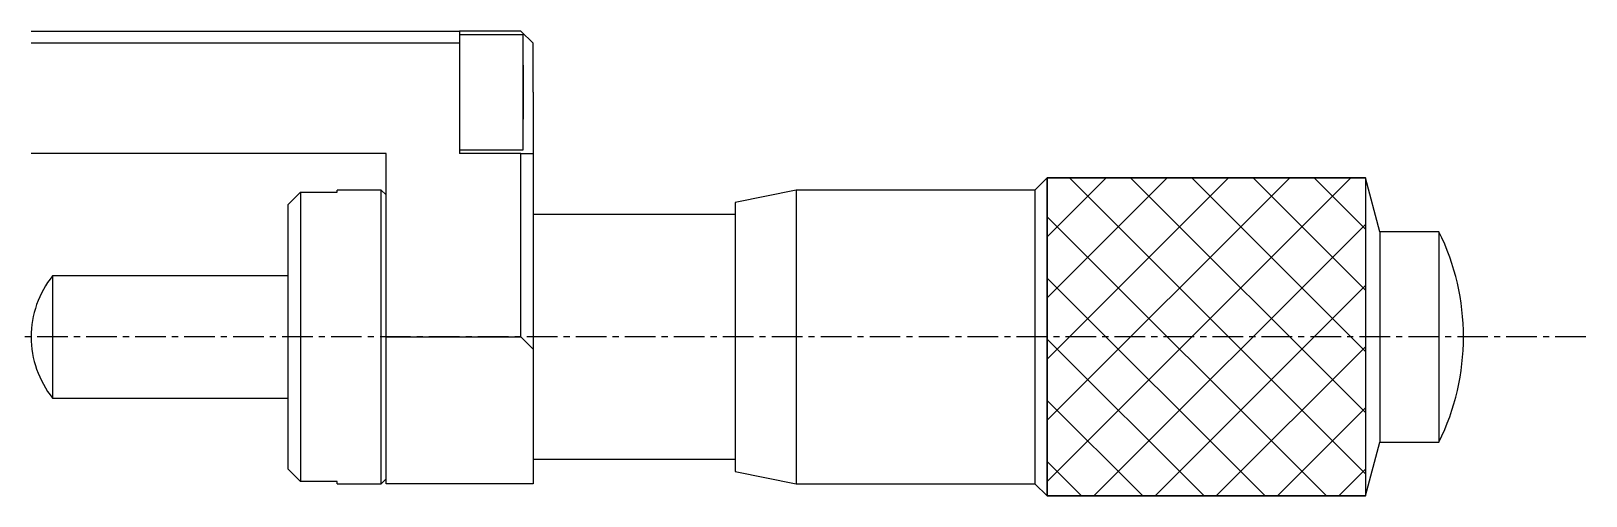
# Model space of a CAD drawing. Extents: x 10 to 365, y 10 to 240.
# Drawn here: x 138.8 to 202.3, y 220.2 to 239.2 of the extents above; entities that cross this region are included whole.
import ezdxf

# ---------------------------------------------------------------- set-up
doc = ezdxf.new("R2010")
doc.units = 0
doc.linetypes.add('CENTER', pattern=[2, 1.25, -0.25, 0.25, -0.25])
doc.layers.get('0').update_dxf_attribs({"linetype": 'CONTINUOUS'})
doc.layers.add('CENTER', color=1, linetype='CENTER')

msp = doc.modelspace()

# ---------------------------------------------------------------- linework, layer by layer
at = {"color": 7, "linetype": 'CONTINUOUS'}
for p, q in [((138.844926, 239.249999), (156.344926, 239.249999)), ((156.344926, 239.249999), (156.344926, 238.749999)), ((158.844926, 239.249999), (156.344926, 239.249999)), ((158.944926, 239.099999), (156.344926, 239.1)), ((159.344926, 238.749999), (158.844926, 239.249999)), ((158.944926, 234.399999), (158.944926, 239.099999)), ((158.944926, 234.399999), (158.944926, 239.099999)), ((156.344926, 238.749999), (138.844926, 238.749999)), ((156.344926, 238.749999), (156.344926, 234.25)), ((159.344926, 236.749999), (159.344926, 238.749999)), ((158.944926, 237.849999), (158.944926, 236.749999)), ((158.944926, 236.749999), (158.944926, 237.849999)), ((158.944926, 235.649999), (158.944926, 236.749999)), ((158.944926, 236.749999), (158.944926, 235.649999)), ((159.344926, 236.749999), (159.344926, 234.249999)), ((156.344926, 234.399999), (158.944926, 234.399999)), ((153.344926, 234.25), (138.844926, 234.25)), ((153.344926, 226.750002), (153.344926, 234.25)), ((158.844926, 234.25), (156.344926, 234.25)), ((158.844926, 226.75), (158.844926, 234.25)), ((158.844926, 234.25), (159.344926, 234.25)), ((159.344926, 234.25), (159.344926, 226.25)), ((180.344932, 233.249999), (179.84493, 232.749996)), ((180.344932, 233.249999), (193.344933, 233.249999)), ((180.344932, 220.25), (180.344932, 233.249999)), ((193.934421, 231.05), (193.344933, 233.249999)), ((193.344933, 233.249999), (193.344933, 220.25)), ((149.344926, 232.158326), (149.844926, 232.666079)), ((149.844926, 232.666079), (149.844926, 220.83392)), ((149.844926, 232.666079), (151.344926, 232.666079)), ((153.144926, 232.75), (151.344926, 232.75)), ((151.344926, 232.666079), (151.344926, 232.749999)), ((153.144926, 220.75), (153.144926, 232.75)), ((153.344926, 232.549999), (153.144926, 232.75)), ((170.094925, 232.749996), (167.594926, 232.249997)), ((179.84493, 232.749996), (170.094925, 232.749996)), ((170.094925, 232.749995), (170.094925, 220.750003)), ((179.84493, 232.749995), (179.84493, 220.750003)), ((149.344926, 221.341673), (149.344926, 232.158326)), ((167.594926, 232.249996), (167.594926, 221.250002)), ((167.594926, 231.75), (159.344926, 231.75)), ((196.344932, 231.05), (193.934421, 231.05)), ((193.934421, 231.049999), (193.934421, 222.449999)), ((196.344932, 231.049999), (196.344932, 222.449999)), ((149.344926, 229.249996), (139.722435, 229.249996)), ((139.722435, 229.249995), (139.722435, 224.250003)), ((153.344926, 226.750002), (158.844926, 226.75)), ((153.344926, 220.75), (153.344926, 226.750002)), ((159.344926, 226.25), (158.844926, 226.75)), ((159.344926, 226.25), (159.344926, 220.75)), ((139.722435, 224.250003), (149.344926, 224.250003)), ((193.344933, 220.25), (193.934421, 222.449999)), ((193.934421, 222.449999), (196.344932, 222.449999)), ((159.344926, 221.749999), (167.594926, 221.749999)), ((149.844926, 220.83392), (149.344926, 221.341673)), ((167.594926, 221.250002), (170.094925, 220.750003)), ((151.344926, 220.83392), (149.844926, 220.83392)), ((151.344926, 220.75), (151.344926, 220.83392)), ((151.344926, 220.75), (153.144926, 220.75)), ((153.144926, 220.75), (153.344926, 220.949999)), ((159.344926, 220.75), (153.344926, 220.75)), ((170.094925, 220.750003), (179.84493, 220.750003)), ((179.84493, 220.750003), (180.344932, 220.25)), ((193.344933, 220.25), (180.344932, 220.25))]:
    msp.add_line(p, q, dxfattribs=at)
at = {"color": 3, "linetype": 'CONTINUOUS'}
for p, q in [((193.344933, 233.249999), (180.344932, 233.249999)), ((180.344932, 230.844932), (182.749999, 233.249999)), ((180.344932, 228.344932), (185.249999, 233.249999)), ((180.344932, 225.844932), (187.749999, 233.249999)), ((180.344932, 223.344932), (190.249999, 233.249999)), ((180.344932, 220.844932), (192.749999, 233.249999)), ((180.344932, 233.249998), (180.344932, 220.250001)), ((181.250001, 233.249999), (193.344933, 221.155067)), ((183.750001, 233.249999), (193.344933, 223.655067)), ((186.250001, 233.249999), (193.344933, 226.155067)), ((188.750001, 233.249999), (193.344933, 228.655067)), ((191.250001, 233.249999), (193.344933, 231.155067)), ((193.344933, 233.249998), (193.344933, 220.250001)), ((180.344932, 231.655068), (191.75, 220.25)), ((182.25, 220.25), (193.344933, 231.344933)), ((180.344932, 229.155068), (189.25, 220.25)), ((184.75, 220.25), (193.344933, 228.844933)), ((180.344932, 226.655068), (186.75, 220.25)), ((187.25, 220.25), (193.344933, 226.344933)), ((180.344932, 224.155068), (184.25, 220.25)), ((189.75, 220.25), (193.344933, 223.844933)), ((180.344932, 221.655068), (181.75, 220.25)), ((192.25, 220.25), (193.344933, 221.344933)), ((180.344932, 220.25), (193.344933, 220.25))]:
    msp.add_line(p, q, dxfattribs=at)
at = {"color": 7, "linetype": 'CONTINUOUS'}
for centre, radius, start, end in [((187.599932, 226.75), 9.745001, 333.816209, 26.183791), ((142.844931, 226.75), 3.999997, 141.317811, 180), ((142.844931, 226.75), 3.999997, 180, 218.682189)]:
    msp.add_arc(centre, radius, start, end, dxfattribs=at)
at = {"layer": 'CENTER', "color": 1, "linetype": 'CENTER'}
msp.add_line((202.344933, 226.75), (133.844934, 226.75), dxfattribs=at)

doc.saveas('drawing.dxf')
